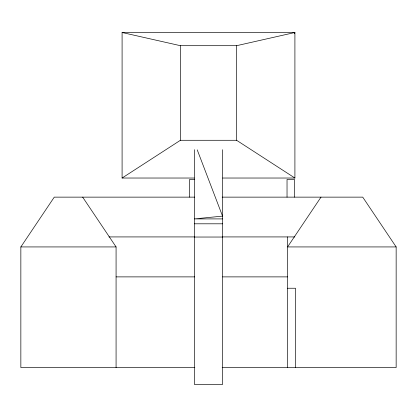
<?xml version="1.0" encoding="UTF-8"?>
<svg xmlns="http://www.w3.org/2000/svg" width="417" height="417" viewBox="0 0 417 417"><rect width="100%" height="100%" fill="white"/><g stroke="black" fill="none" stroke-linecap="round" stroke-linejoin="round"><path stroke-width="0.63" d="M294.527 33.746L294.908 32.5L122.092 32.5L122.092 178.028L194.301 178.028M194.833 367.57L20.85 367.57L20.85 246.932L54.267 197.137L194.708 197.137M320.991 197.137L287.568 246.932L396.15 246.932L396.15 367.57L222.167 367.57M122.092 178.028L180.415 140.284L236.585 140.284L294.908 178.028L294.908 32.5L236.585 45.693L180.415 45.693L122.092 32.5M222.699 178.028L294.908 178.028M194.708 179.451L189.584 179.451L189.584 197.137M222.167 197.137L362.733 197.137L396.15 246.932M222.542 218.904L194.458 218.904L222.542 216.115L197.241 149.865M194.458 223.804L222.542 223.804M108.952 236.924L194.76 236.924M222.386 236.924L294.892 236.924M194.458 237.038L222.542 237.038M20.85 246.932L116.077 246.932L116.077 367.57M116.077 276.883L194.676 276.883M222.61 276.883L287.568 276.883M287.568 288.241L295.502 288.241L295.502 367.57M82.66 197.137L116.077 246.932M294.506 197.137L294.506 179.451L287.032 179.451L287.032 197.137M287.568 236.924L287.568 367.57M236.585 45.693L236.585 140.284M222.542 149.729L222.542 384.5L194.458 384.5L194.458 149.687M180.415 45.693L180.415 140.284"/></g></svg>
